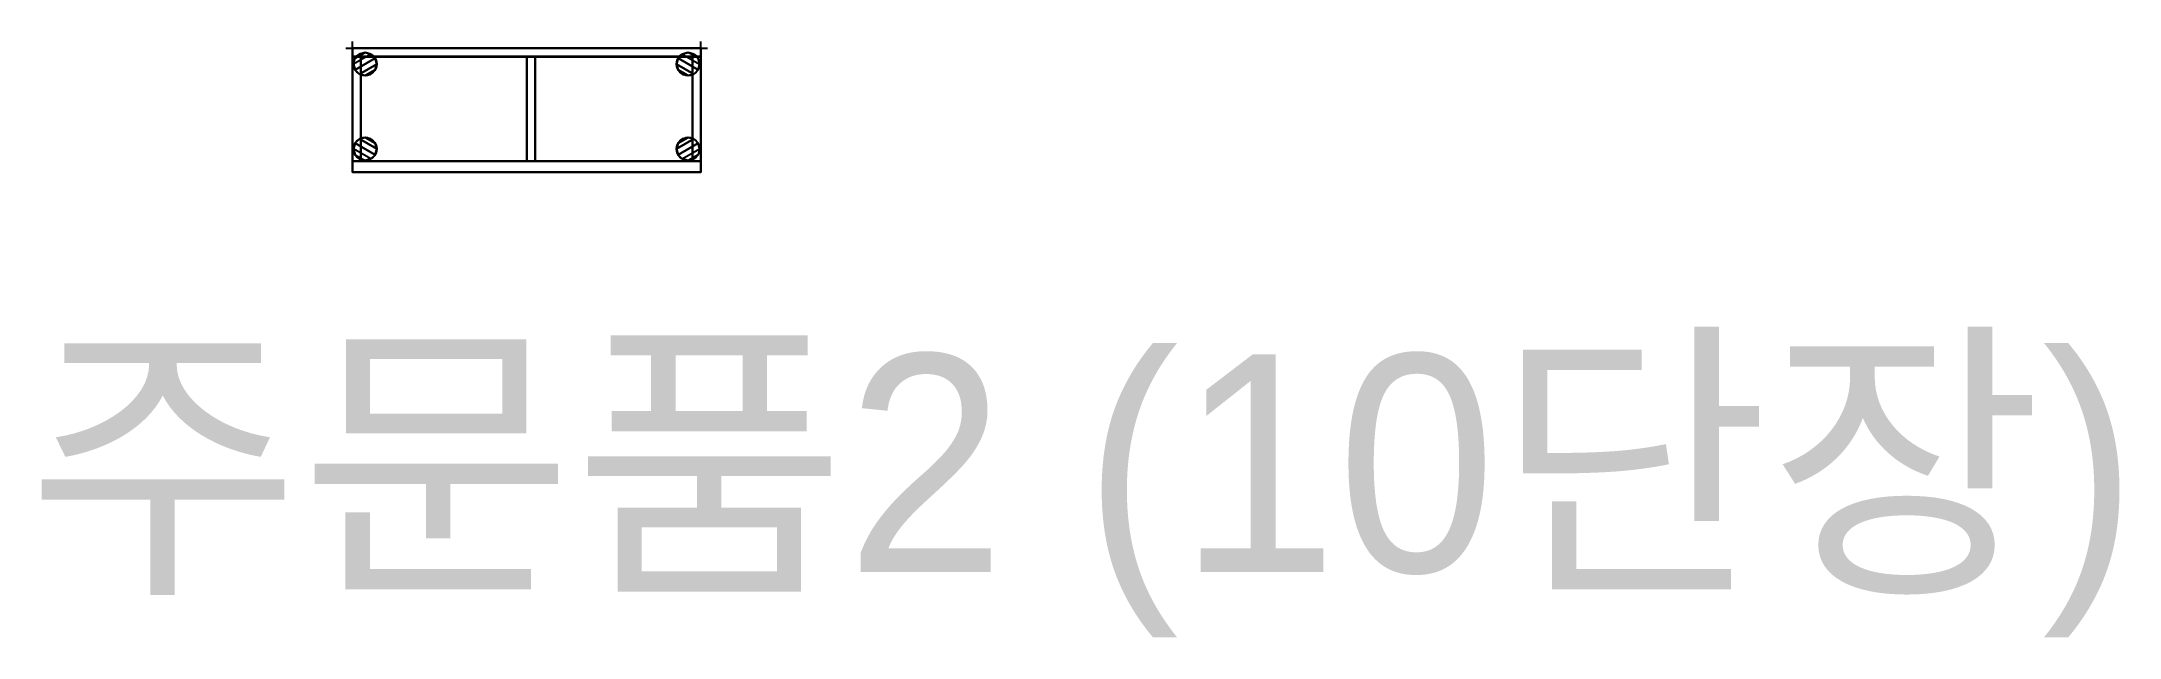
# Model space of a CAD drawing. Header units: millimetres. Extents: x 777 to 5548, y -841 to 5100.
# Drawn here: x 777 to 5548, y -841 to 528 of the extents above.
import ezdxf

# ---------------------------------------------------------------- set-up
doc = ezdxf.new("R2010")
doc.units = ezdxf.units.MM
doc.header["$PDMODE"] = 2
doc.header["$PDSIZE"] = 15
for name, color, linetype in [('_BODY_WW', 255, 'Continuous'), ('_GLIDE_BK', 250, 'Continuous'), ('_TOP_UA', 33, 'Continuous'), ('POINT_I', 6, 'Continuous')]:
    doc.layers.add(name, color=color, linetype=linetype)
doc.styles.get("Standard").update_dxf_attribs({"font": 'HYGSRB.TTF'})

msp = doc.modelspace()

# ---------------------------------------------------------------- linework, layer by layer
at = {"layer": '_BODY_WW'}
for p, q in [((1491, 513.1, 68), (2291, 513.1, 68)), ((2291, 493.6, 68), (1491, 493.6, 68)), ((1491, 253.1, 68), (1491, 493.6, 68)), ((1510.5, 493.6, 68), (1510.5, 253.1, 68)), ((2271.5, 493.6, 68), (2271.5, 253.1, 68)), ((2291, 253.1, 68), (2291, 493.6, 68)), ((1889.8, 227.7, 2474), (1892.5, 227.7, 2474))]:
    msp.add_line(p, q, dxfattribs=at)
for points in [[(1491, 513.1, 68), (1491, 493.6, 68), (2291, 493.6, 68), (2291, 513.1, 68)], [(1491, 512.8, 2474), (1491, 513.1, 68), (2291, 513.1, 68), (2291, 512.8, 2474)], [(1491, 493.3, 2474), (1491, 512.8, 2474), (1491, 513.1, 68), (1491, 493.6, 68)], [(1491, 512.8, 2474), (1491, 493.3, 2474), (2291, 493.3, 2474), (2291, 512.8, 2474)], [(1491, 512.8, 2474), (1491, 227.7, 2474), (2291, 227.7, 2474), (2291, 512.8, 2474)], [(1491, 493.3, 2474), (1491, 493.6, 68), (2291, 493.6, 68), (2291, 493.3, 2474)], [(1491, 253.1, 68), (1510.5, 253.1, 68), (1510.5, 493.6, 68), (1491, 493.6, 68)], [(1510.5, 493.3, 2474), (1491, 493.3, 2474), (1491, 493.6, 68), (1510.5, 493.6, 68)], [(1491, 252.8, 2474), (1491, 253.1, 68), (1491, 493.6, 68), (1491, 493.3, 2474)], [(1510.5, 253.1, 68), (1510.5, 493.6, 68), (2271.5, 493.6, 68), (2271.5, 253.1, 68)], [(1510.5, 253.1, 88), (1510.5, 493.6, 88), (2271.5, 493.6, 88), (2271.5, 253.1, 88)], [(1510.5, 253.1, 328), (1510.5, 493.6, 328), (2271.5, 493.6, 328), (2271.5, 253.1, 328)], [(1510.5, 253.1, 308), (1510.5, 493.6, 308), (2271.5, 493.6, 308), (2271.5, 253.1, 308)], [(1510.5, 252.8, 2474), (1510.5, 253.1, 68), (1510.5, 493.6, 68), (1510.5, 493.3, 2474)], [(1510.5, 493.6, 88), (1510.5, 493.6, 68), (1510.5, 253.1, 68), (1510.5, 253.1, 88)], [(1510.5, 253.1, 568), (1510.5, 493.6, 568), (2271.5, 493.6, 568), (2271.5, 253.1, 568)], [(1510.5, 253.1, 548), (1510.5, 493.6, 548), (2271.5, 493.6, 548), (2271.5, 253.1, 548)], [(1510.5, 253.1, 808), (1510.5, 493.6, 808), (2271.5, 493.6, 808), (2271.5, 253.1, 808)], [(1510.5, 253.1, 788), (1510.5, 493.6, 788), (2271.5, 493.6, 788), (2271.5, 253.1, 788)], [(1510.5, 253.1, 1048), (1510.5, 493.6, 1048), (2271.5, 493.6, 1048), (2271.5, 253.1, 1048)], [(1510.5, 253.1, 1028), (1510.5, 493.6, 1028), (2271.5, 493.6, 1028), (2271.5, 253.1, 1028)], [(1510.5, 253.1, 1288), (1510.5, 493.6, 1288), (2271.5, 493.6, 1288), (2271.5, 253.1, 1288)], [(1510.5, 253.1, 1268), (1510.5, 493.6, 1268), (2271.5, 493.6, 1268), (2271.5, 253.1, 1268)], [(1510.5, 253.1, 1528), (1510.5, 493.6, 1528), (2271.5, 493.6, 1528), (2271.5, 253.1, 1528)], [(1510.5, 253.1, 1508), (1510.5, 493.6, 1508), (2271.5, 493.6, 1508), (2271.5, 253.1, 1508)], [(1510.5, 253.1, 1768), (1510.5, 493.6, 1768), (2271.5, 493.6, 1768), (2271.5, 253.1, 1768)], [(1510.5, 253.1, 1748), (1510.5, 493.6, 1748), (2271.5, 493.6, 1748), (2271.5, 253.1, 1748)], [(1510.5, 253.1, 2008), (1510.5, 493.6, 2008), (2271.5, 493.6, 2008), (2271.5, 253.1, 2008)], [(1510.5, 253.1, 1988), (1510.5, 493.6, 1988), (2271.5, 493.6, 1988), (2271.5, 253.1, 1988)], [(1510.5, 253.1, 2248), (1510.5, 493.6, 2248), (2271.5, 493.6, 2248), (2271.5, 253.1, 2248)], [(1510.5, 253.1, 2228), (1510.5, 493.6, 2228), (2271.5, 493.6, 2228), (2271.5, 253.1, 2228)], [(1891, 252.8, 2474), (1891, 253.1, 68), (1891, 493.6, 68), (1891, 493.3, 2474)], [(1910.5, 252.8, 2474), (1910.5, 253.1, 68), (1910.5, 493.6, 68), (1910.5, 493.3, 2474)], [(2291, 253.1, 68), (2271.5, 253.1, 68), (2271.5, 493.6, 68), (2291, 493.6, 68)], [(2271.5, 252.8, 2474), (2271.5, 253.1, 68), (2271.5, 493.6, 68), (2271.5, 493.3, 2474)], [(2271.5, 253.6, 2474), (2271.5, 253.1, 88), (2271.5, 493.6, 88), (2271.5, 493.3, 2474)], [(2271.5, 493.6, 88), (2271.5, 493.6, 68), (2271.5, 253.1, 68), (2271.5, 253.1, 88)], [(2291, 252.8, 2474), (2271.5, 252.8, 2474), (2271.5, 493.3, 2474), (2291, 493.3, 2474)], [(2291, 513.1, 68), (2291, 493.6, 68), (2291, 493.3, 2474), (2291, 512.8, 2474)], [(2291, 252.8, 2474), (2291, 253.1, 68), (2291, 493.6, 68), (2291, 493.3, 2474)], [(1491, 252.8, 2474), (1510.5, 252.8, 2474), (1510.5, 253.1, 68), (1491, 253.1, 68)], [(1510.5, 253.1, 88), (1510.5, 253.1, 68), (2271.5, 253.1, 68), (2271.5, 253.1, 88)], [(1510.5, 253.1, 328), (1510.5, 253.1, 308), (2271.5, 253.1, 308), (2271.5, 253.1, 328)], [(1510.5, 253.1, 568), (1510.5, 253.1, 548), (2271.5, 253.1, 548), (2271.5, 253.1, 568)], [(1510.5, 253.1, 808), (1510.5, 253.1, 788), (2271.5, 253.1, 788), (2271.5, 253.1, 808)], [(1510.5, 253.1, 1048), (1510.5, 253.1, 1028), (2271.5, 253.1, 1028), (2271.5, 253.1, 1048)], [(1510.5, 253.1, 1288), (1510.5, 253.1, 1268), (2271.5, 253.1, 1268), (2271.5, 253.1, 1288)], [(1510.5, 253.1, 1528), (1510.5, 253.1, 1508), (2271.5, 253.1, 1508), (2271.5, 253.1, 1528)], [(1510.5, 253.1, 1768), (1510.5, 253.1, 1748), (2271.5, 253.1, 1748), (2271.5, 253.1, 1768)], [(1510.5, 253.1, 2008), (1510.5, 253.1, 1988), (2271.5, 253.1, 1988), (2271.5, 253.1, 2008)], [(1510.5, 253.1, 2248), (1510.5, 253.1, 2228), (2271.5, 253.1, 2228), (2271.5, 253.1, 2248)], [(1891, 252.8, 2474), (1910.5, 252.8, 2474), (1910.5, 253.1, 68), (1891, 253.1, 68)], [(2271.5, 252.8, 2474), (2291, 252.8, 2474), (2291, 253.1, 68), (2271.5, 253.1, 68)]]:
    msp.add_3dface(points, dxfattribs=at)
at = {"layer": '_GLIDE_BK'}
for centre in [(1520.1, 476.3, 18), (1520.1, 476.3, 68), (2261.5, 476.3, 18), (2261.5, 476.3, 68), (1520.1, 281.2, 18), (1520.1, 281.2, 68), (2261.5, 281.2, 18), (2261.5, 281.2, 68)]:
    msp.add_circle(centre, 26.5, dxfattribs=at)
for points in [[(1493.6, 476.3, 68), (1497.1, 489.6, 68), (1520.1, 502.8, 68), (1533.3, 499.3, 68)], [(1493.6, 476.3, 18), (1497.1, 489.6, 18), (1520.1, 502.8, 18), (1533.3, 499.3, 18)], [(1543, 489.6, 68), (1533.3, 499.3, 68), (1493.6, 476.3, 68), (1497.1, 463.1, 68)], [(1543, 489.6, 18), (1533.3, 499.3, 18), (1493.6, 476.3, 18), (1497.1, 463.1, 18)], [(1520.1, 502.8, 68), (1506.8, 499.3, 68), (1497.1, 489.6, 68)], [(1520.1, 502.8, 18), (1506.8, 499.3, 18), (1497.1, 489.6, 18)], [(1546.6, 476.3, 68), (1543, 489.6, 68), (1497.1, 463.1, 68), (1506.8, 453.4, 68)], [(1546.6, 476.3, 18), (1543, 489.6, 18), (1497.1, 463.1, 18), (1506.8, 453.4, 18)], [(2235, 476.3, 68), (2238.6, 489.6, 68), (2284.5, 463.1, 68), (2274.8, 453.4, 68)], [(2235, 476.3, 18), (2238.6, 489.6, 18), (2284.5, 463.1, 18), (2274.8, 453.4, 18)], [(2238.6, 489.6, 68), (2248.3, 499.3, 68), (2288, 476.3, 68), (2284.5, 463.1, 68)], [(2238.6, 489.6, 18), (2248.3, 499.3, 18), (2288, 476.3, 18), (2284.5, 463.1, 18)], [(2288, 476.3, 68), (2284.5, 489.6, 68), (2261.5, 502.8, 68), (2248.3, 499.3, 68)], [(2288, 476.3, 18), (2284.5, 489.6, 18), (2261.5, 502.8, 18), (2248.3, 499.3, 18)], [(2261.5, 502.8, 68), (2274.8, 499.3, 68), (2284.5, 489.6, 68)], [(2261.5, 502.8, 18), (2274.8, 499.3, 18), (2284.5, 489.6, 18)], [(1543, 463.1, 68), (1546.6, 476.3, 68), (1506.8, 453.4, 68), (1520.1, 449.8, 68)], [(1543, 463.1, 18), (1546.6, 476.3, 18), (1506.8, 453.4, 18), (1520.1, 449.8, 18)], [(1543, 463.1, 68), (1520.1, 449.8, 68), (1533.3, 453.4, 68), (1543, 463.1, 68)], [(1543, 463.1, 18), (1520.1, 449.8, 18), (1533.3, 453.4, 18), (1543, 463.1, 18)], [(2238.6, 463.1, 68), (2235, 476.3, 68), (2274.8, 453.4, 68), (2261.5, 449.8, 68)], [(2238.6, 463.1, 18), (2235, 476.3, 18), (2274.8, 453.4, 18), (2261.5, 449.8, 18)], [(2238.6, 463.1, 68), (2261.5, 449.8, 68), (2248.3, 453.4, 68), (2238.6, 463.1, 68)], [(2238.6, 463.1, 18), (2261.5, 449.8, 18), (2248.3, 453.4, 18), (2238.6, 463.1, 18)], [(1543, 268, 68), (1533.3, 258.3, 68), (1493.6, 281.2, 68), (1497.1, 294.5, 68)], [(1543, 268, 18), (1533.3, 258.3, 18), (1493.6, 281.2, 18), (1497.1, 294.5, 18)], [(1546.6, 281.2, 68), (1543, 268, 68), (1497.1, 294.5, 68), (1506.8, 304.2, 68)], [(1546.6, 281.2, 18), (1543, 268, 18), (1497.1, 294.5, 18), (1506.8, 304.2, 18)], [(1543, 294.5, 68), (1546.6, 281.2, 68), (1506.8, 304.2, 68), (1520.1, 307.7, 68)], [(1543, 294.5, 18), (1546.6, 281.2, 18), (1506.8, 304.2, 18), (1520.1, 307.7, 18)], [(1543, 294.5, 68), (1520.1, 307.7, 68), (1533.3, 304.2, 68), (1543, 294.5, 68)], [(1543, 294.5, 18), (1520.1, 307.7, 18), (1533.3, 304.2, 18), (1543, 294.5, 18)], [(2238.6, 294.5, 68), (2235, 281.2, 68), (2274.8, 304.2, 68), (2261.5, 307.7, 68)], [(2238.6, 294.5, 18), (2235, 281.2, 18), (2274.8, 304.2, 18), (2261.5, 307.7, 18)], [(2235, 281.2, 68), (2238.6, 268, 68), (2284.5, 294.5, 68), (2274.8, 304.2, 68)], [(2235, 281.2, 18), (2238.6, 268, 18), (2284.5, 294.5, 18), (2274.8, 304.2, 18)], [(2238.6, 294.5, 68), (2261.5, 307.7, 68), (2248.3, 304.2, 68), (2238.6, 294.5, 68)], [(2238.6, 294.5, 18), (2261.5, 307.7, 18), (2248.3, 304.2, 18), (2238.6, 294.5, 18)], [(2238.6, 268, 68), (2248.3, 258.3, 68), (2288, 281.2, 68), (2284.5, 294.5, 68)], [(2238.6, 268, 18), (2248.3, 258.3, 18), (2288, 281.2, 18), (2284.5, 294.5, 18)], [(1493.6, 281.2, 68), (1497.1, 268, 68), (1520.1, 254.7, 68), (1533.3, 258.3, 68)], [(1493.6, 281.2, 18), (1497.1, 268, 18), (1520.1, 254.7, 18), (1533.3, 258.3, 18)], [(1520.1, 254.7, 68), (1506.8, 258.3, 68), (1497.1, 268, 68)], [(1520.1, 254.7, 18), (1506.8, 258.3, 18), (1497.1, 268, 18)], [(2288, 281.2, 68), (2284.5, 268, 68), (2261.5, 254.7, 68), (2248.3, 258.3, 68)], [(2288, 281.2, 18), (2284.5, 268, 18), (2261.5, 254.7, 18), (2248.3, 258.3, 18)], [(2261.5, 254.7, 68), (2274.8, 258.3, 68), (2284.5, 268, 68)], [(2261.5, 254.7, 18), (2274.8, 258.3, 18), (2284.5, 268, 18)]]:
    msp.add_3dface(points, dxfattribs=at)
at = {"layer": '_TOP_UA'}
msp.add_line((1491, 512.8, 2492.5), (2291, 512.8, 2492.5), dxfattribs=at)
for points in [[(1491, 227.7, 2474), (1491, 227.7, 2492.5), (1491, 512.8, 2492.5), (1491, 512.8, 2474)], [(1491, 512.8, 2492.5), (2291, 512.8, 2492.5), (2291, 512.8, 2474), (1491, 512.8, 2474)], [(2291, 512.8, 2492.5), (2291, 512.8, 2474), (1491, 512.8, 2474), (1491, 512.8, 2492.5)], [(1491, 512.8, 2492.5), (1491, 227.7, 2492.5), (2291, 227.7, 2492.5), (2291, 512.8, 2492.5)], [(2291, 227.7, 2474), (2291, 227.7, 2492.5), (2291, 512.8, 2492.5), (2291, 512.8, 2474)], [(2291, 227.7, 2474), (2291, 227.7, 2492.5), (2291, 512.8, 2492.5), (2291, 512.8, 2474)], [(1491, 227.7, 2492.5), (1491, 227.7, 2474), (2291, 227.7, 2474), (2291, 227.7, 2492.5)]]:
    msp.add_3dface(points, dxfattribs=at)
at = {"layer": 'POINT_I'}
for p in [(1491, 513.1, 18), (2291, 513.1, 18)]:
    msp.add_point(p, dxfattribs=at)

# ---------------------------------------------------------------- texts
msp.add_text('주문품2 (10단장)', height=500).set_placement((743, -691))

# ---------------------------------------------------------------- meshes
at = {"layer": '_GLIDE_BK'}
mesh = msp.add_polymesh((2, 12), dxfattribs=dict(at, n_close=True))
for k, corner in enumerate([(1493.6, 476.3, 68), (1497.1, 463.1, 68), (1506.8, 453.4, 68), (1520.1, 449.8, 68), (1533.3, 453.4, 68), (1543, 463.1, 68), (1546.6, 476.3, 68), (1543, 489.6, 68), (1533.3, 499.3, 68), (1520.1, 502.8, 68), (1506.8, 499.3, 68), (1497.1, 489.6, 68), (1493.6, 476.3, 18), (1497.1, 463.1, 18), (1506.8, 453.4, 18), (1520.1, 449.8, 18), (1533.3, 453.4, 18), (1543, 463.1, 18), (1546.6, 476.3, 18), (1543, 489.6, 18), (1533.3, 499.3, 18), (1520.1, 502.8, 18), (1506.8, 499.3, 18), (1497.1, 489.6, 18)]):
    mesh.set_mesh_vertex(divmod(k, 12), corner)
mesh = msp.add_polymesh((2, 12), dxfattribs=dict(at, n_close=True))
for k, corner in enumerate([(2288, 476.3, 68), (2284.5, 463.1, 68), (2274.8, 453.4, 68), (2261.5, 449.8, 68), (2248.3, 453.4, 68), (2238.6, 463.1, 68), (2235, 476.3, 68), (2238.6, 489.6, 68), (2248.3, 499.3, 68), (2261.5, 502.8, 68), (2274.8, 499.3, 68), (2284.5, 489.6, 68), (2288, 476.3, 18), (2284.5, 463.1, 18), (2274.8, 453.4, 18), (2261.5, 449.8, 18), (2248.3, 453.4, 18), (2238.6, 463.1, 18), (2235, 476.3, 18), (2238.6, 489.6, 18), (2248.3, 499.3, 18), (2261.5, 502.8, 18), (2274.8, 499.3, 18), (2284.5, 489.6, 18)]):
    mesh.set_mesh_vertex(divmod(k, 12), corner)
mesh = msp.add_polymesh((2, 12), dxfattribs=dict(at, n_close=True))
for k, corner in enumerate([(1493.6, 281.2, 68), (1497.1, 294.5, 68), (1506.8, 304.2, 68), (1520.1, 307.7, 68), (1533.3, 304.2, 68), (1543, 294.5, 68), (1546.6, 281.2, 68), (1543, 268, 68), (1533.3, 258.3, 68), (1520.1, 254.7, 68), (1506.8, 258.3, 68), (1497.1, 268, 68), (1493.6, 281.2, 18), (1497.1, 294.5, 18), (1506.8, 304.2, 18), (1520.1, 307.7, 18), (1533.3, 304.2, 18), (1543, 294.5, 18), (1546.6, 281.2, 18), (1543, 268, 18), (1533.3, 258.3, 18), (1520.1, 254.7, 18), (1506.8, 258.3, 18), (1497.1, 268, 18)]):
    mesh.set_mesh_vertex(divmod(k, 12), corner)
mesh = msp.add_polymesh((2, 12), dxfattribs=dict(at, n_close=True))
for k, corner in enumerate([(2288, 281.2, 68), (2284.5, 294.5, 68), (2274.8, 304.2, 68), (2261.5, 307.7, 68), (2248.3, 304.2, 68), (2238.6, 294.5, 68), (2235, 281.2, 68), (2238.6, 268, 68), (2248.3, 258.3, 68), (2261.5, 254.7, 68), (2274.8, 258.3, 68), (2284.5, 268, 68), (2288, 281.2, 18), (2284.5, 294.5, 18), (2274.8, 304.2, 18), (2261.5, 307.7, 18), (2248.3, 304.2, 18), (2238.6, 294.5, 18), (2235, 281.2, 18), (2238.6, 268, 18), (2248.3, 258.3, 18), (2261.5, 254.7, 18), (2274.8, 258.3, 18), (2284.5, 268, 18)]):
    mesh.set_mesh_vertex(divmod(k, 12), corner)

doc.saveas('drawing.dxf')
